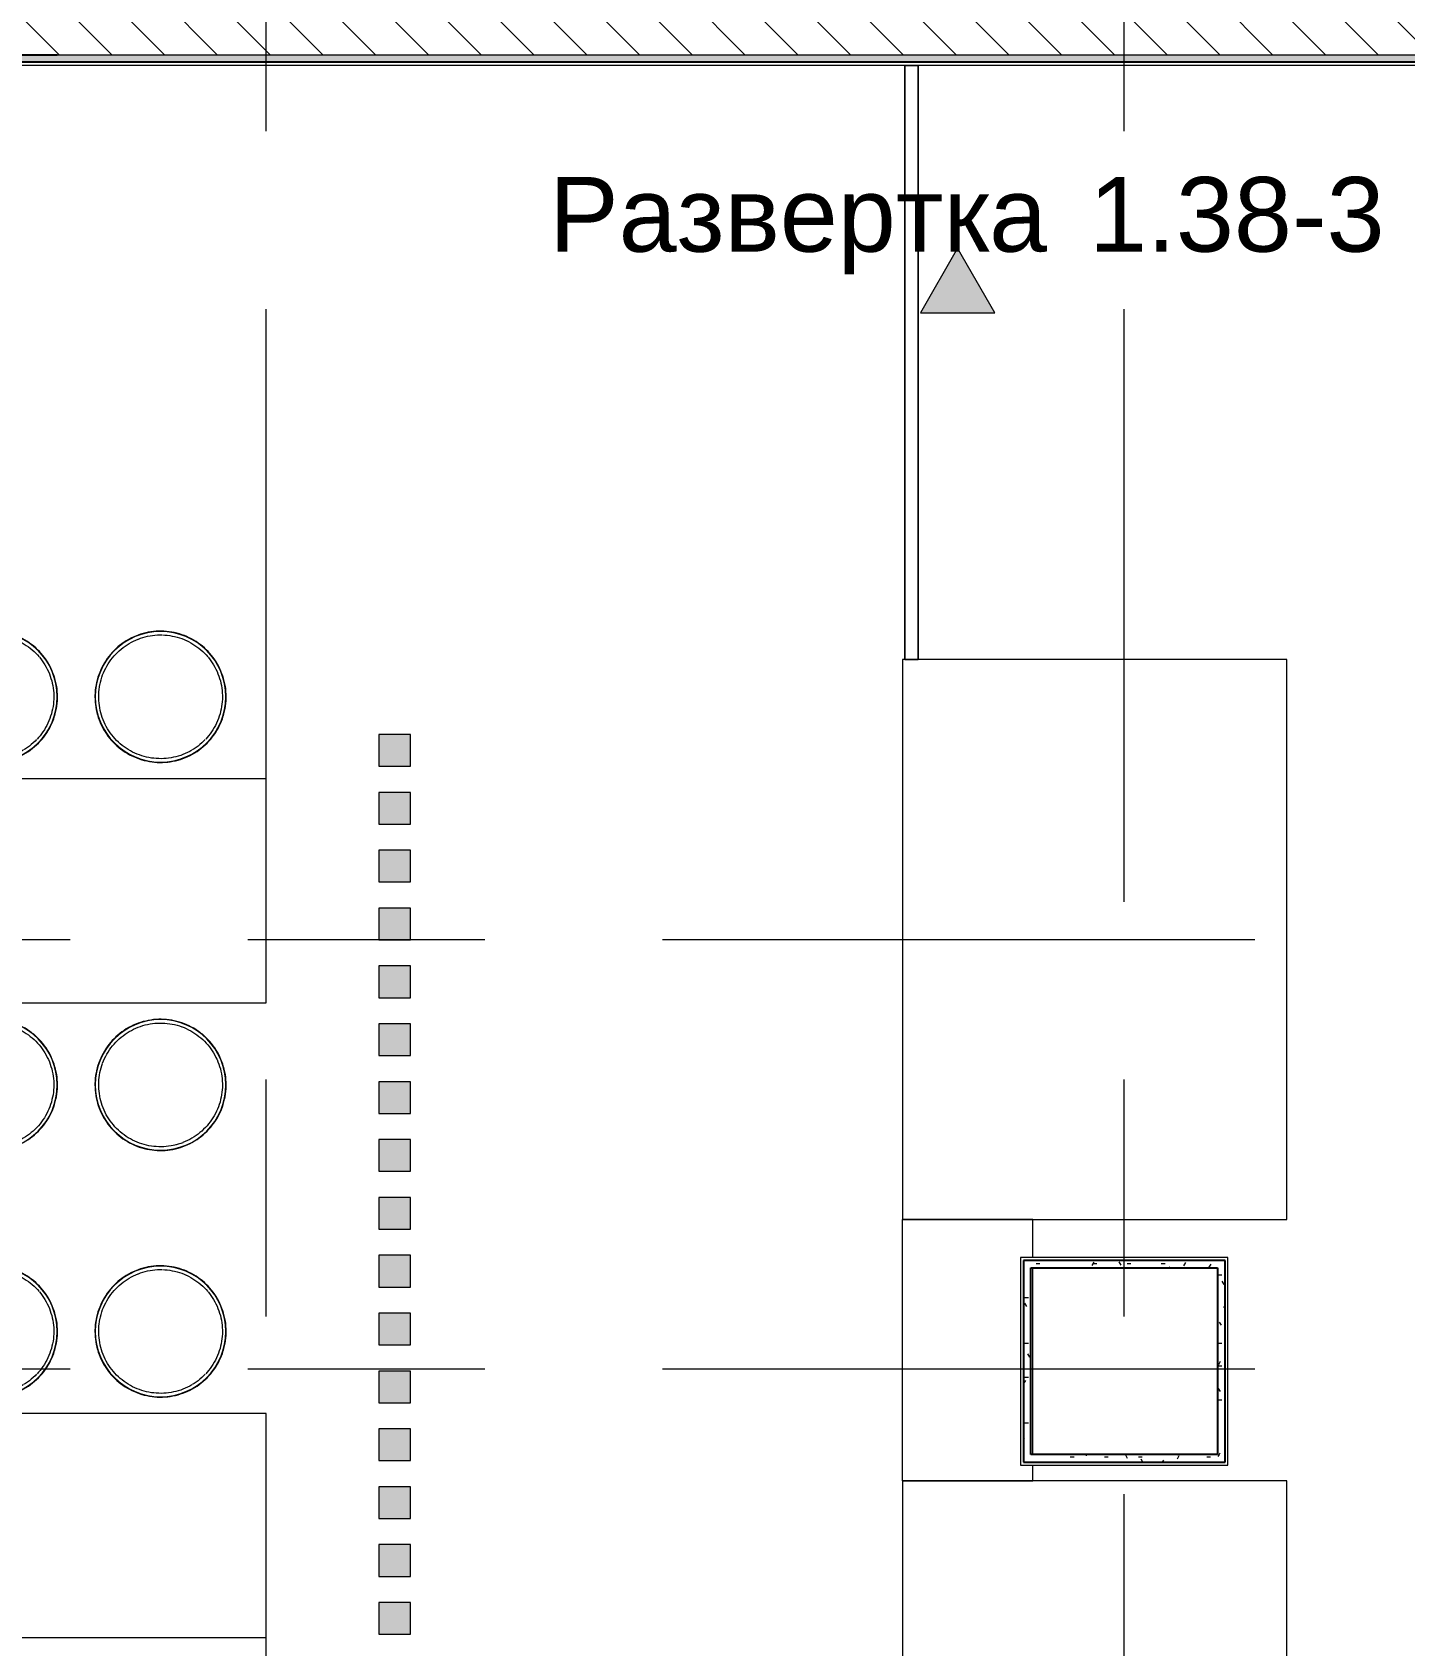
# Model space of a CAD drawing. Header units: millimetres. Extents: x 39286 to 136192, y -1987 to 27400.
# Drawn here: x 51533 to 55212, y 16258 to 20580 of the extents above; entities that cross this region are included whole.
import ezdxf

# ---------------------------------------------------------------- set-up
doc = ezdxf.new("R2010")
doc.units = ezdxf.units.MM
doc.linetypes.add('Осевая', pattern=[3175, 635, -476.25, 1587.5, -476.25])
for name, color, linetype, lineweight in [('A-WALL', 7, 'Continuous', 9), ('G-ANNO-SYMB', 7, 'Continuous', 9), ('I-WALL', 7, 'Continuous', 9), ('Оси-2', 7, 'Осевая', 9)]:
    doc.layers.add(name, color=color, linetype=linetype, lineweight=lineweight)
for name, color, linetype, lineweight, true_color in [('A-WALL-1', 7, 'Continuous', 25, 0x3c3c3c), ('A-WALL-FNSH-2', 7, 'Continuous', 13, 0x3c3c3c), ('I-FURN-1', 7, 'Continuous', 9, 0xf0f0f0)]:
    doc.layers.add(name, color=color, linetype=linetype, lineweight=lineweight, true_color=true_color)
doc.styles.add('Arial_1', font='arial.ttf', dxfattribs={"height": 200})
pattern_1 = [(135, (0, 0), (-70.71068, -70.71068), [])]
pattern_2 = [(0, (0, 0), (121.92, 30.48), [10.058, -81.382, 10.058, -81.382, -487.68]), (0, (0, 0), (121.92, 30.48), [-182.88, 10.058, -172.822, 10.058, -81.382, -213.36]), (0, (0, 0), (121.92, 30.48), [-457.2, 10.058, -50.902, 10.058, -142.342]), (120, (45.72, 15.24), (-87.356454, 90.345817), [10.058, -81.382, 10.058, -81.382, -487.68]), (120, (45.72, 15.24), (-87.356454, 90.345817), [-182.88, 10.058, -172.822, 10.058, -81.382, -213.36]), (120, (45.72, 15.24), (-87.356454, 90.345817), [-457.2, 10.058, -50.902, 10.058, -142.342]), (240, (60.96, 76.2), (-34.563546, -120.825817), [10.058, -81.382, 10.058, -81.382, -487.68]), (240, (60.96, 76.2), (-34.563546, -120.825817), [-182.88, 10.058, -172.822, 10.058, -81.382, -213.36]), (240, (60.96, 76.2), (-34.563546, -120.825817), [-457.2, 10.058, -50.902, 10.058, -142.342])]

# ---------------------------------------------------------------- blocks, each defined once
blk = doc.blocks.new('Стол базовый прямоугольный - 1_216п-25420479-План разверток пом_ 1_38_ Этаж 1')
at = {"layer": 'I-FURN-1'}
for p, q in [((750, 300), (-750, 300)), ((-750, 300), (-750, -300)), ((750, -300), (750, 300)), ((-750, -300), (750, -300))]:
    blk.add_line(p, q, dxfattribs=at)
blk = doc.blocks.new('Stool _3_ - Aluminium Stool-V9-План разверток пом_ 1_38_ Этаж 1')
at = {"layer": 'I-FURN-1'}
blk.add_line((-1.2, 165.8), (3.8, 165.7), dxfattribs=at)
at = {"layer": 'I-FURN-1', "flags": 128}
for points in [[(175.8, 0), (175.7, 7), (175.2, 14), (174.5, 21), (173.6, 28), (172.3, 34.9), (170.8, 41.8), (169, 48.6), (166.9, 55.3), (164.5, 61.9), (161.9, 68.5), (159.1, 74.9), (155.9, 81.2), (152.6, 87.4), (148.9, 93.4), (145.1, 99.3), (141, 105), (136.7, 110.5), (132.2, 115.9), (127.4, 121.1), (122.5, 126.1), (117.3, 130.9), (112, 135.5), (106.5, 139.9), (100.8, 144), (95, 147.9), (89, 151.6), (82.9, 155), (76.6, 158.2), (70.2, 161.2), (63.7, 163.9), (57.1, 166.3), (50.4, 168.4), (43.6, 170.3), (36.8, 171.9), (29.9, 173.2), (22.9, 174.3), (15.9, 175.1), (8.9, 175.6), (1.9, 175.8), (-5.1, 175.7), (-12.2, 175.4), (-19.2, 174.8), (-26.1, 173.8), (-33.1, 172.7), (-39.9, 171.2), (-46.8, 169.5), (-53.5, 167.5), (-60.1, 165.2), (-66.7, 162.6), (-73.2, 159.9), (-79.5, 156.8), (-85.7, 153.5), (-91.8, 149.9), (-97.7, 146.2), (-103.5, 142.1), (-109.1, 137.9), (-114.5, 133.4), (-119.7, 128.7), (-124.8, 123.8), (-129.6, 118.7), (-134.3, 113.5), (-138.7, 108), (-142.9, 102.4), (-146.9, 96.6), (-150.6, 90.6), (-154.1, 84.5), (-157.4, 78.3), (-160.4, 71.9), (-163.2, 65.5), (-165.6, 58.9), (-167.9, 52.2), (-169.8, 45.5), (-171.5, 38.6), (-172.9, 31.7), (-174, 24.8), (-174.9, 17.8), (-175.5, 10.8), (-175.8, 3.8), (-175.8, 0)], [(-105.6, 127.8), (-100.4, 131.9), (-95.1, 135.8), (-89.6, 139.5), (-83.9, 143), (-78.1, 146.2), (-72.2, 149.2), (-66.2, 152), (-60.1, 154.5)], [(-59.6, 154.7), (-53.9, 156.8), (-47.5, 158.8), (-41.1, 160.6), (-34.7, 162.1), (-28.2, 163.4), (-21.6, 164.4), (-15, 165.1), (-8.4, 165.6), (-1.8, 165.8)], [(4.8, 165.7), (11.5, 165.4), (18.1, 164.8), (24.6, 164), (31.2, 162.8), (37.7, 161.5), (44.1, 159.8), (50.5, 157.9), (56.7, 155.8), (62.9, 153.4), (69, 150.8)], [(69.3, 150.6), (75, 147.9), (80.8, 144.8), (86.5, 141.4), (92.1, 137.8), (97.6, 134), (102.9, 130), (108, 125.8), (112.9, 121.4), (117.7, 116.8), (122.3, 112), (126.6, 107)], [(-162.3, 33.7), (-161, 39.4), (-159.3, 45.8), (-157.4, 52.2), (-155.2, 58.4), (-152.7, 64.6), (-150, 70.6), (-147.1, 76.6), (-143.9, 82.4), (-140.5, 88.1), (-136.8, 93.6), (-133, 99), (-128.9, 104.3), (-124.6, 109.3), (-120.2, 114.2), (-115.5, 118.9), (-110.7, 123.5), (-105.9, 127.5)], [(127.5, 106), (130.8, 101.9), (134.8, 96.5), (138.5, 91.1), (142.1, 85.5), (145.4, 79.7), (148.4, 73.8), (151.3, 67.8), (153.9, 61.7), (156.2, 55.5), (158.3, 49.2), (160.2, 42.9), (161.7, 36.4), (163.1, 29.9), (164.1, 23.4), (164.9, 16.8), (165.5, 10.2), (165.8, 3.6), (165.8, 0)], [(-175.8, 0), (-175.7, -7), (-175.2, -14), (-174.5, -21), (-173.6, -28), (-172.3, -34.9), (-170.8, -41.8), (-169, -48.6), (-166.9, -55.3), (-164.5, -61.9), (-161.9, -68.5), (-159.1, -74.9), (-155.9, -81.2), (-152.6, -87.4), (-148.9, -93.4), (-145.1, -99.3), (-141, -105), (-136.7, -110.5), (-132.2, -115.9), (-127.4, -121.1), (-122.5, -126.1), (-117.3, -130.9), (-112, -135.5), (-106.5, -139.9), (-100.8, -144), (-95, -147.9), (-89, -151.6), (-82.9, -155), (-76.6, -158.2), (-70.2, -161.2), (-63.7, -163.9), (-57.1, -166.3), (-50.4, -168.4), (-43.6, -170.3), (-36.8, -171.9), (-29.9, -173.2), (-22.9, -174.3), (-15.9, -175.1), (-8.9, -175.6), (-1.9, -175.8), (5.1, -175.7), (12.2, -175.4), (19.2, -174.8), (26.1, -173.8), (33.1, -172.7), (39.9, -171.2), (46.8, -169.5), (53.5, -167.5), (60.1, -165.2), (66.7, -162.6), (73.2, -159.9), (79.5, -156.8), (85.7, -153.5), (91.8, -149.9), (97.7, -146.2), (103.5, -142.1), (109.1, -137.9), (114.5, -133.4), (119.7, -128.7), (124.8, -123.8), (129.6, -118.7), (134.3, -113.5), (138.7, -108), (142.9, -102.4), (146.9, -96.6), (150.6, -90.6), (154.1, -84.5), (157.4, -78.3), (160.4, -71.9), (163.2, -65.5), (165.6, -58.9), (167.9, -52.2), (169.8, -45.5), (171.5, -38.6), (172.9, -31.7), (174, -24.8), (174.9, -17.8), (175.5, -10.8), (175.8, -3.8), (175.8, 0)], [(-165.8, 0), (-165.7, 6.6), (-165.3, 13.2), (-164.6, 19.8), (-163.7, 26.4), (-162.5, 32.9)], [(-44.1, -159.8), (-50.5, -157.9), (-56.7, -155.8), (-62.9, -153.4), (-69, -150.8), (-75, -147.9), (-80.8, -144.8), (-86.5, -141.4), (-92.1, -137.8), (-97.6, -134), (-102.9, -130), (-108, -125.8), (-112.9, -121.4), (-117.7, -116.8), (-122.3, -112), (-126.6, -107), (-130.8, -101.9), (-134.8, -96.5), (-138.5, -91.1), (-142.1, -85.5), (-145.4, -79.7), (-148.4, -73.8), (-151.3, -67.8), (-153.9, -61.7), (-156.2, -55.5), (-158.3, -49.2), (-160.2, -42.9), (-161.7, -36.4), (-163.1, -29.9), (-164.1, -23.4), (-164.9, -16.8), (-165.5, -10.2), (-165.8, -3.6), (-165.8, 0)], [(165.8, 0), (165.7, -6.6), (165.3, -13.2), (164.6, -19.8), (163.7, -26.4), (162.5, -32.9), (161, -39.4), (159.3, -45.8), (157.4, -52.2), (155.2, -58.4), (152.7, -64.6), (150, -70.6), (147.1, -76.6), (143.9, -82.4), (140.5, -88.1), (136.8, -93.6), (133, -99), (128.9, -104.3), (124.6, -109.3), (121, -113.4)], [(119.9, -114.5), (115.5, -118.9), (110.7, -123.5), (105.6, -127.8), (100.4, -131.9), (95.1, -135.8), (89.6, -139.5), (85, -142.3)], [(83.9, -143), (78.1, -146.2), (72.2, -149.2), (66.2, -152), (60.1, -154.5), (53.9, -156.8), (47.5, -158.8), (41.1, -160.6), (34.7, -162.1), (28.2, -163.4), (21.6, -164.4), (15, -165.1), (8.4, -165.6), (1.8, -165.8), (-4.8, -165.7), (-11.5, -165.4), (-18.1, -164.8), (-24.6, -164), (-31.2, -162.8), (-37.7, -161.5), (-44.1, -159.8)]]:
    blk.add_lwpolyline(points, dxfattribs=at)
at = {"layer": 'I-FURN-1'}
for start, end in [(360, 180), (0, 180), (180, 0), (180, 360)]:
    blk.add_arc((0, 0), 175, start, end, dxfattribs=at)
blk = doc.blocks.new('Stool _3_ - Aluminium Stool-V10-План разверток пом_ 1_38_ Этаж 1')
at = {"layer": 'I-FURN-1'}
blk.add_line((41.1, -160.6), (34.7, -162.1), dxfattribs=at)
at = {"layer": 'I-FURN-1', "flags": 128}
for points in [[(175.8, 0), (175.7, 7), (175.2, 14), (174.5, 21), (173.6, 28), (172.3, 34.9), (170.8, 41.8), (169, 48.6), (166.9, 55.3), (164.5, 61.9), (161.9, 68.5), (159.1, 74.9), (155.9, 81.2), (152.6, 87.4), (148.9, 93.4), (145.1, 99.3), (141, 105), (136.7, 110.5), (132.2, 115.9), (127.4, 121.1), (122.5, 126.1), (117.3, 130.9), (112, 135.5), (106.5, 139.9), (100.8, 144), (95, 147.9), (89, 151.6), (82.9, 155), (76.6, 158.2), (70.2, 161.2), (63.7, 163.9), (57.1, 166.3), (50.4, 168.4), (43.6, 170.3), (36.8, 171.9), (29.9, 173.2), (22.9, 174.3), (15.9, 175.1), (8.9, 175.6), (1.9, 175.8), (-5.1, 175.7), (-12.2, 175.4), (-19.2, 174.8), (-26.1, 173.8), (-33.1, 172.7), (-39.9, 171.2), (-46.8, 169.5), (-53.5, 167.5), (-60.1, 165.2), (-66.7, 162.6), (-73.2, 159.9), (-79.5, 156.8), (-85.7, 153.5), (-91.8, 149.9), (-97.7, 146.2), (-103.5, 142.1), (-109.1, 137.9), (-114.5, 133.4), (-119.7, 128.7), (-124.8, 123.8), (-129.6, 118.7), (-134.3, 113.5), (-138.7, 108), (-142.9, 102.4), (-146.9, 96.6), (-150.6, 90.6), (-154.1, 84.5), (-157.4, 78.3), (-160.4, 71.9), (-163.2, 65.5), (-165.6, 58.9), (-167.9, 52.2), (-169.8, 45.5), (-171.5, 38.6), (-172.9, 31.7), (-174, 24.8), (-174.9, 17.8), (-175.5, 10.8), (-175.8, 3.8), (-175.8, 0)], [(-155.2, 58.4), (-152.7, 64.6), (-150, 70.6), (-147.1, 76.6), (-143.9, 82.4), (-140.5, 88.1), (-136.8, 93.6), (-133, 99), (-128.9, 104.3), (-124.6, 109.3), (-120.2, 114.2), (-115.5, 118.9), (-110.7, 123.5), (-105.6, 127.8), (-100.4, 131.9), (-95.1, 135.8), (-89.6, 139.5), (-83.9, 143)], [(-83.9, 143), (-78.1, 146.2), (-72.2, 149.2), (-66.2, 152), (-60.1, 154.5), (-53.9, 156.8), (-47.5, 158.8), (-41.1, 160.6), (-34.7, 162.1), (-28.2, 163.4), (-21.6, 164.4), (-15.3, 165.1)], [(-15, 165.1), (-8.4, 165.6), (-1.8, 165.8), (4.8, 165.7), (11.5, 165.4), (18.1, 164.8), (24.6, 164), (31.2, 162.8), (37.7, 161.5), (44.1, 159.8), (50.5, 157.9), (56.7, 155.8)], [(57.5, 155.5), (62.9, 153.4), (69, 150.8), (75, 147.9), (80.8, 144.8), (86.5, 141.4), (92.1, 137.8), (97.6, 134)], [(97.6, 134), (102.9, 130), (108, 125.8), (112.9, 121.4), (117.7, 116.8), (122.3, 112), (126.6, 107), (130.8, 101.9), (134.8, 96.5), (138.5, 91.1), (142.1, 85.5), (145.4, 79.7), (148.4, 73.8), (151.3, 67.8), (153.9, 61.7), (156.2, 55.5), (158.3, 49.2), (160.2, 42.9), (161.7, 36.4), (163.1, 29.9), (164.1, 23.4), (164.8, 17.6)], [(-165.8, 0), (-165.7, 6.6), (-165.3, 13.2), (-164.6, 19.8), (-163.7, 26.4), (-162.5, 32.9), (-161, 39.4), (-159.3, 45.8), (-157.4, 52.2), (-155.5, 57.4)], [(-175.8, 0), (-175.7, -7), (-175.2, -14), (-174.5, -21), (-173.6, -28), (-172.3, -34.9), (-170.8, -41.8), (-169, -48.6), (-166.9, -55.3), (-164.5, -61.9), (-161.9, -68.5), (-159.1, -74.9), (-155.9, -81.2), (-152.6, -87.4), (-148.9, -93.4), (-145.1, -99.3), (-141, -105), (-136.7, -110.5), (-132.2, -115.9), (-127.4, -121.1), (-122.5, -126.1), (-117.3, -130.9), (-112, -135.5), (-106.5, -139.9), (-100.8, -144), (-95, -147.9), (-89, -151.6), (-82.9, -155), (-76.6, -158.2), (-70.2, -161.2), (-63.7, -163.9), (-57.1, -166.3), (-50.4, -168.4), (-43.6, -170.3), (-36.8, -171.9), (-29.9, -173.2), (-22.9, -174.3), (-15.9, -175.1), (-8.9, -175.6), (-1.9, -175.8), (5.1, -175.7), (12.2, -175.4), (19.2, -174.8), (26.1, -173.8), (33.1, -172.7), (39.9, -171.2), (46.8, -169.5), (53.5, -167.5), (60.1, -165.2), (66.7, -162.6), (73.2, -159.9), (79.5, -156.8), (85.7, -153.5), (91.8, -149.9), (97.7, -146.2), (103.5, -142.1), (109.1, -137.9), (114.5, -133.4), (119.7, -128.7), (124.8, -123.8), (129.6, -118.7), (134.3, -113.5), (138.7, -108), (142.9, -102.4), (146.9, -96.6), (150.6, -90.6), (154.1, -84.5), (157.4, -78.3), (160.4, -71.9), (163.2, -65.5), (165.6, -58.9), (167.9, -52.2), (169.8, -45.5), (171.5, -38.6), (172.9, -31.7), (174, -24.8), (174.9, -17.8), (175.5, -10.8), (175.8, -3.8), (175.8, 0)], [(-163.1, -29.9), (-164.1, -23.4), (-164.9, -16.8), (-165.5, -10.2), (-165.8, -3.6), (-165.8, 0)], [(165.8, 0), (165.7, -6.6), (165.3, -13.2), (164.6, -19.8), (163.7, -26.4), (162.5, -32.9), (161, -39.4), (159.3, -45.8), (157.4, -52.2), (155.2, -58.4), (152.7, -64.6), (150, -70.6), (147.1, -76.6), (143.9, -82.4), (140.5, -88.1), (136.8, -93.6), (133, -99), (128.9, -104.3), (124.6, -109.3), (120.2, -114.2), (115.5, -118.9), (110.7, -123.5), (105.6, -127.8), (100.4, -131.9), (95.1, -135.8), (89.6, -139.5), (83.9, -143), (78.1, -146.2), (72.2, -149.2), (66.2, -152), (60.1, -154.5)], [(164.9, 16.8), (165.5, 10.2), (165.8, 3.6), (165.8, 0)], [(33.7, -162.3), (28.2, -163.4), (21.6, -164.4), (15, -165.1), (8.4, -165.6), (1.8, -165.8), (-4.8, -165.7), (-11.5, -165.4), (-18.1, -164.8), (-24.6, -164), (-31.2, -162.8), (-37.7, -161.5), (-44.1, -159.8), (-50.5, -157.9), (-56.7, -155.8), (-62.9, -153.4), (-69, -150.8), (-75, -147.9), (-80.8, -144.8), (-86.5, -141.4), (-92.1, -137.8), (-97.6, -134), (-102.9, -130), (-108, -125.8), (-112.9, -121.4), (-117.7, -116.8), (-122.3, -112), (-126.6, -107), (-130.8, -101.9), (-134.8, -96.5), (-138.5, -91.1), (-142.1, -85.5), (-145.4, -79.7), (-148.4, -73.8), (-151.3, -67.8), (-153.9, -61.7), (-156.2, -55.5), (-158.3, -49.2), (-160.2, -42.9), (-161.7, -36.4), (-162.9, -30.6)], [(59.6, -154.7), (53.9, -156.8), (47.5, -158.8), (41.7, -160.4)]]:
    blk.add_lwpolyline(points, dxfattribs=at)
at = {"layer": 'I-FURN-1'}
for start, end in [(0, 180), (360, 180), (180, 0), (180, 360)]:
    blk.add_arc((0, 0), 175, start, end, dxfattribs=at)
blk = doc.blocks.new('Stool _3_ - Aluminium Stool-V12-План разверток пом_ 1_38_ Этаж 1')
at = {"layer": 'I-FURN-1'}
blk.add_line((41.1, -160.6), (34.7, -162.1), dxfattribs=at)
at = {"layer": 'I-FURN-1', "flags": 128}
for points in [[(175.8, 0), (175.7, 7), (175.2, 14), (174.5, 21), (173.6, 28), (172.3, 34.9), (170.8, 41.8), (169, 48.6), (166.9, 55.3), (164.5, 61.9), (161.9, 68.5), (159.1, 74.9), (155.9, 81.2), (152.6, 87.4), (148.9, 93.4), (145.1, 99.3), (141, 105), (136.7, 110.5), (132.2, 115.9), (127.4, 121.1), (122.5, 126.1), (117.3, 130.9), (112, 135.5), (106.5, 139.9), (100.8, 144), (95, 147.9), (89, 151.6), (82.9, 155), (76.6, 158.2), (70.2, 161.2), (63.7, 163.9), (57.1, 166.3), (50.4, 168.4), (43.6, 170.3), (36.8, 171.9), (29.9, 173.2), (22.9, 174.3), (15.9, 175.1), (8.9, 175.6), (1.9, 175.8), (-5.1, 175.7), (-12.2, 175.4), (-19.2, 174.8), (-26.1, 173.8), (-33.1, 172.7), (-39.9, 171.2), (-46.8, 169.5), (-53.5, 167.5), (-60.1, 165.2), (-66.7, 162.6), (-73.2, 159.9), (-79.5, 156.8), (-85.7, 153.5), (-91.8, 149.9), (-97.7, 146.2), (-103.5, 142.1), (-109.1, 137.9), (-114.5, 133.4), (-119.7, 128.7), (-124.8, 123.8), (-129.6, 118.7), (-134.3, 113.5), (-138.7, 108), (-142.9, 102.4), (-146.9, 96.6), (-150.6, 90.6), (-154.1, 84.5), (-157.4, 78.3), (-160.4, 71.9), (-163.2, 65.5), (-165.6, 58.9), (-167.9, 52.2), (-169.8, 45.5), (-171.5, 38.6), (-172.9, 31.7), (-174, 24.8), (-174.9, 17.8), (-175.5, 10.8), (-175.8, 3.8), (-175.8, 0)], [(-155.2, 58.4), (-152.7, 64.6), (-150, 70.6), (-147.1, 76.6), (-143.9, 82.4), (-140.5, 88.1), (-136.8, 93.6), (-133, 99), (-128.9, 104.3), (-124.6, 109.3), (-120.2, 114.2), (-115.5, 118.9), (-110.7, 123.5), (-105.6, 127.8), (-100.4, 131.9), (-95.1, 135.8), (-89.6, 139.5), (-83.9, 143)], [(-83.9, 143), (-78.1, 146.2), (-72.2, 149.2), (-66.2, 152), (-60.1, 154.5), (-53.9, 156.8), (-47.5, 158.8), (-41.1, 160.6), (-34.7, 162.1), (-28.2, 163.4), (-21.6, 164.4), (-15.3, 165.1)], [(-15, 165.1), (-8.4, 165.6), (-1.8, 165.8), (4.8, 165.7), (11.5, 165.4), (18.1, 164.8), (24.6, 164), (31.2, 162.8), (37.7, 161.5), (44.1, 159.8), (50.5, 157.9), (56.7, 155.8)], [(57.5, 155.5), (62.9, 153.4), (69, 150.8), (75, 147.9), (80.8, 144.8), (86.5, 141.4), (92.1, 137.8), (97.6, 134)], [(97.6, 134), (102.9, 130), (108, 125.8), (112.9, 121.4), (117.7, 116.8), (122.3, 112), (126.6, 107), (130.8, 101.9), (134.8, 96.5), (138.5, 91.1), (142.1, 85.5), (145.4, 79.7), (148.4, 73.8), (150.6, 69.4)], [(-165.8, 0), (-165.7, 6.6), (-165.3, 13.2), (-164.6, 19.8), (-163.7, 26.4), (-162.5, 32.9), (-161, 39.4), (-159.3, 45.8), (-157.4, 52.2), (-155.5, 57.4)], [(150.6, 69.3), (151.3, 67.8), (153.9, 61.7), (156.2, 55.5), (158.3, 49.2), (160.2, 42.9), (161.7, 36.4), (163.1, 29.9), (164.1, 23.4), (164.8, 17.6)], [(-175.8, 0), (-175.7, -7), (-175.2, -14), (-174.5, -21), (-173.6, -28), (-172.3, -34.9), (-170.8, -41.8), (-169, -48.6), (-166.9, -55.3), (-164.5, -61.9), (-161.9, -68.5), (-159.1, -74.9), (-155.9, -81.2), (-152.6, -87.4), (-148.9, -93.4), (-145.1, -99.3), (-141, -105), (-136.7, -110.5), (-132.2, -115.9), (-127.4, -121.1), (-122.5, -126.1), (-117.3, -130.9), (-112, -135.5), (-106.5, -139.9), (-100.8, -144), (-95, -147.9), (-89, -151.6), (-82.9, -155), (-76.6, -158.2), (-70.2, -161.2), (-63.7, -163.9), (-57.1, -166.3), (-50.4, -168.4), (-43.6, -170.3), (-36.8, -171.9), (-29.9, -173.2), (-22.9, -174.3), (-15.9, -175.1), (-8.9, -175.6), (-1.9, -175.8), (5.1, -175.7), (12.2, -175.4), (19.2, -174.8), (26.1, -173.8), (33.1, -172.7), (39.9, -171.2), (46.8, -169.5), (53.5, -167.5), (60.1, -165.2), (66.7, -162.6), (73.2, -159.9), (79.5, -156.8), (85.7, -153.5), (91.8, -149.9), (97.7, -146.2), (103.5, -142.1), (109.1, -137.9), (114.5, -133.4), (119.7, -128.7), (124.8, -123.8), (129.6, -118.7), (134.3, -113.5), (138.7, -108), (142.9, -102.4), (146.9, -96.6), (150.6, -90.6), (154.1, -84.5), (157.4, -78.3), (160.4, -71.9), (163.2, -65.5), (165.6, -58.9), (167.9, -52.2), (169.8, -45.5), (171.5, -38.6), (172.9, -31.7), (174, -24.8), (174.9, -17.8), (175.5, -10.8), (175.8, -3.8), (175.8, 0)], [(-163.1, -29.9), (-164.1, -23.4), (-164.9, -16.8), (-165.5, -10.2), (-165.8, -3.6), (-165.8, 0)], [(165.8, 0), (165.7, -6.6), (165.3, -13.2), (164.6, -19.8), (163.7, -26.4), (162.5, -32.9), (161, -39.4), (159.3, -45.8), (157.4, -52.2), (155.2, -58.4), (152.7, -64.6), (150, -70.6), (147.1, -76.6), (143.9, -82.4), (140.5, -88.1), (136.8, -93.6), (133, -99), (128.9, -104.3), (124.6, -109.3), (120.2, -114.2), (115.5, -118.9), (110.7, -123.5), (105.6, -127.8), (100.4, -131.9), (95.1, -135.8), (89.6, -139.5), (83.9, -143), (78.1, -146.2), (72.2, -149.2), (66.2, -152), (60.1, -154.5)], [(164.9, 16.8), (165.5, 10.2), (165.8, 3.6), (165.8, 0)], [(33.7, -162.3), (28.2, -163.4), (21.6, -164.4), (15, -165.1), (8.4, -165.6), (1.8, -165.8), (-4.8, -165.7), (-11.5, -165.4), (-18.1, -164.8), (-24.6, -164), (-31.2, -162.8), (-37.7, -161.5), (-44.1, -159.8), (-50.5, -157.9), (-56.7, -155.8), (-62.9, -153.4), (-69, -150.8), (-75, -147.9), (-80.8, -144.8), (-86.5, -141.4), (-92.1, -137.8), (-97.6, -134), (-102.9, -130), (-108, -125.8), (-112.9, -121.4), (-117.7, -116.8), (-122.3, -112), (-126.6, -107), (-130.8, -101.9), (-134.8, -96.5), (-138.5, -91.1), (-142.1, -85.5), (-145.4, -79.7), (-148.4, -73.8), (-151.3, -67.8), (-153.9, -61.7), (-156.2, -55.5), (-158.3, -49.2), (-160.2, -42.9), (-161.7, -36.4), (-162.9, -30.6)], [(59.6, -154.7), (53.9, -156.8), (47.5, -158.8), (41.7, -160.4)]]:
    blk.add_lwpolyline(points, dxfattribs=at)
at = {"layer": 'I-FURN-1'}
for start, end in [(0, 180), (360, 180), (180, 0), (180, 360)]:
    blk.add_arc((0, 0), 175, start, end, dxfattribs=at)
blk = doc.blocks.new('Stool _3_ - Aluminium Stool-V13-План разверток пом_ 1_38_ Этаж 1')
at = {"layer": 'I-FURN-1'}
blk.add_line((-1.2, 165.8), (3.8, 165.7), dxfattribs=at)
at = {"layer": 'I-FURN-1', "flags": 128}
for points in [[(175.2, 14), (174.5, 21), (173.6, 28), (172.3, 34.9), (170.8, 41.8), (169, 48.6), (166.9, 55.3), (164.5, 61.9), (161.9, 68.5), (159.1, 74.9), (155.9, 81.2), (152.6, 87.4), (148.9, 93.4), (145.1, 99.3), (141, 105), (136.7, 110.5), (132.2, 115.9), (127.4, 121.1), (122.5, 126.1), (117.3, 130.9), (112, 135.5), (106.5, 139.9), (100.8, 144), (95, 147.9), (89, 151.6), (82.9, 155), (76.6, 158.2), (70.2, 161.2), (63.7, 163.9), (57.1, 166.3), (50.4, 168.4), (43.6, 170.3), (36.8, 171.9), (29.9, 173.2), (22.9, 174.3), (15.9, 175.1), (8.9, 175.6), (1.9, 175.8), (-5.1, 175.7), (-12.2, 175.4), (-19.2, 174.8), (-26.1, 173.8), (-33.1, 172.7), (-39.9, 171.2), (-46.8, 169.5), (-53.5, 167.5), (-60.1, 165.2), (-66.7, 162.6), (-73.2, 159.9), (-79.5, 156.8), (-85.7, 153.5), (-91.8, 149.9), (-97.7, 146.2), (-103.5, 142.1), (-109.1, 137.9), (-114.5, 133.4), (-119.7, 128.7), (-124.8, 123.8), (-129.6, 118.7), (-134.3, 113.5), (-138.7, 108), (-142.9, 102.4), (-146.9, 96.6), (-150.6, 90.6), (-154.1, 84.5), (-157.4, 78.3), (-160.4, 71.9), (-163.2, 65.5), (-165.6, 58.9), (-167.9, 52.2), (-169.8, 45.5), (-171.5, 38.6), (-172.9, 31.7), (-174, 24.8), (-174.9, 17.8), (-175.5, 10.8), (-175.8, 3.8), (-175.8, 0)], [(-105.6, 127.8), (-100.4, 131.9), (-95.1, 135.8), (-89.6, 139.5), (-83.9, 143), (-78.1, 146.2), (-72.2, 149.2), (-66.2, 152), (-60.1, 154.5)], [(-59.6, 154.7), (-53.9, 156.8), (-47.5, 158.8), (-41.1, 160.6), (-34.7, 162.1), (-28.2, 163.4), (-21.6, 164.4), (-15, 165.1), (-8.4, 165.6), (-1.8, 165.8)], [(4.8, 165.7), (11.5, 165.4), (18.1, 164.8), (24.6, 164), (31.2, 162.8), (37.7, 161.5), (44.1, 159.8), (50.5, 157.9), (56.7, 155.8), (62.9, 153.4), (69, 150.8)], [(69.3, 150.6), (75, 147.9), (80.8, 144.8), (86.5, 141.4), (92.1, 137.8), (97.6, 134), (102.9, 130), (108, 125.8), (112.9, 121.4), (117.7, 116.8), (122.3, 112), (126.6, 107)], [(-162.3, 33.7), (-161, 39.4), (-159.3, 45.8), (-157.4, 52.2), (-155.2, 58.4), (-152.7, 64.6), (-150, 70.6), (-147.1, 76.6), (-143.9, 82.4), (-140.5, 88.1), (-136.8, 93.6), (-133, 99), (-128.9, 104.3), (-124.6, 109.3), (-120.2, 114.2), (-115.5, 118.9), (-110.7, 123.5), (-105.9, 127.5)], [(127.5, 106), (130.8, 101.9), (134.8, 96.5), (138.5, 91.1), (142.1, 85.5), (145.4, 79.7), (148.4, 73.8), (151.3, 67.8), (153.9, 61.7), (156.2, 55.5), (158.3, 49.2), (160.2, 42.9), (161.7, 36.4), (163.1, 29.9), (164.1, 23.4), (164.9, 16.8), (165.5, 10.2), (165.8, 3.6), (165.8, 0)], [(-175.8, 0), (-175.7, -7), (-175.2, -14), (-174.5, -21), (-173.6, -28), (-172.3, -34.9), (-170.8, -41.8), (-169, -48.6), (-166.9, -55.3), (-164.5, -61.9), (-161.9, -68.5), (-159.1, -74.9), (-155.9, -81.2), (-152.6, -87.4), (-148.9, -93.4), (-145.1, -99.3), (-141, -105), (-136.7, -110.5), (-132.2, -115.9), (-127.4, -121.1), (-122.5, -126.1), (-117.3, -130.9), (-112, -135.5), (-106.5, -139.9), (-100.8, -144), (-95, -147.9), (-89, -151.6), (-82.9, -155), (-76.6, -158.2), (-70.2, -161.2), (-63.7, -163.9), (-57.1, -166.3), (-50.4, -168.4), (-43.6, -170.3), (-36.8, -171.9), (-29.9, -173.2), (-22.9, -174.3), (-15.9, -175.1), (-8.9, -175.6), (-1.9, -175.8), (5.1, -175.7), (12.2, -175.4), (19.2, -174.8), (26.1, -173.8), (33.1, -172.7), (39.9, -171.2), (46.8, -169.5), (53.5, -167.5), (60.1, -165.2), (66.7, -162.6), (73.2, -159.9), (79.5, -156.8), (85.7, -153.5), (91.8, -149.9), (97.7, -146.2), (103.5, -142.1), (109.1, -137.9), (114.5, -133.4), (119.7, -128.7), (124.8, -123.8), (129.6, -118.7), (134.3, -113.5), (138.7, -108), (142.9, -102.4), (146.9, -96.6), (150.6, -90.6), (154.1, -84.5), (157.4, -78.3), (160.4, -71.9), (163.2, -65.5), (165.6, -58.9), (167.9, -52.2), (169.8, -45.5), (171.5, -38.6), (172.9, -31.7), (174, -24.8), (174.9, -17.8), (175.5, -10.8), (175.8, -3.8), (175.8, 0)], [(-165.8, 0), (-165.7, 6.6), (-165.3, 13.2), (-165.2, 14)], [(-44.1, -159.8), (-50.5, -157.9), (-56.7, -155.8), (-62.9, -153.4), (-69, -150.8), (-75, -147.9), (-80.8, -144.8), (-86.5, -141.4), (-92.1, -137.8), (-97.6, -134), (-102.9, -130), (-108, -125.8), (-112.9, -121.4), (-117.7, -116.8), (-122.3, -112), (-126.6, -107), (-130.8, -101.9), (-134.8, -96.5), (-138.5, -91.1), (-142.1, -85.5), (-145.4, -79.7), (-148.4, -73.8), (-151.3, -67.8), (-153.9, -61.7), (-156.2, -55.5), (-158.3, -49.2), (-160.2, -42.9), (-161.7, -36.4), (-163.1, -29.9), (-164.1, -23.4), (-164.9, -16.8), (-165.5, -10.2), (-165.8, -3.6), (-165.8, 0)], [(-165.1, 15.2), (-164.6, 19.8), (-163.7, 26.4), (-162.5, 32.9)], [(165.8, 0), (165.7, -6.6), (165.3, -13.2), (164.6, -19.8), (163.7, -26.4), (162.5, -32.9), (161, -39.4), (159.3, -45.8), (157.4, -52.2), (155.2, -58.4), (152.7, -64.6), (150, -70.6), (147.1, -76.6), (143.9, -82.4), (140.5, -88.1), (136.8, -93.6), (133, -99), (128.9, -104.3), (124.6, -109.3), (121, -113.4)], [(175.8, 0), (175.7, 7), (175.2, 14)], [(119.9, -114.5), (115.5, -118.9), (110.7, -123.5), (105.6, -127.8), (100.4, -131.9), (95.1, -135.8), (89.6, -139.5), (85, -142.3)], [(83.9, -143), (78.1, -146.2), (72.2, -149.2), (66.2, -152), (60.1, -154.5), (53.9, -156.8), (47.5, -158.8), (41.1, -160.6), (34.7, -162.1), (28.2, -163.4), (21.6, -164.4), (15, -165.1), (8.4, -165.6), (1.8, -165.8), (-4.8, -165.7), (-11.5, -165.4), (-18.1, -164.8), (-24.6, -164), (-31.2, -162.8), (-37.7, -161.5), (-44.1, -159.8)]]:
    blk.add_lwpolyline(points, dxfattribs=at)
at = {"layer": 'I-FURN-1'}
for start, end in [(360, 180), (0, 180), (180, 0), (180, 360)]:
    blk.add_arc((0, 0), 175, start, end, dxfattribs=at)
blk = doc.blocks.new('Стол базовый прямоугольный - 3_42п-25622144-План разверток пом_ 1_38_ Этаж 1')
at = {"layer": 'I-FURN-1'}
for p, q in [((750, 515), (-750, 515)), ((-750, 515), (-750, -472.4)), ((750, -515), (750, 515)), ((-750, -472.4), (-750, -508.2)), ((-750, -508.2), (-750, -515)), ((-750, -515), (750, -515))]:
    blk.add_line(p, q, dxfattribs=at)
blk = doc.blocks.new('Стол базовый прямоугольный - 3_40п-25622478-План разверток пом_ 1_38_ Этаж 1')
at = {"layer": 'I-FURN-1'}
for p, q in [((750, 515), (-750, 515)), ((-750, 515), (-750, -515)), ((750, -515), (750, 515)), ((-750, -515), (750, -515))]:
    blk.add_line(p, q, dxfattribs=at)
blk = doc.blocks.new('Стол базовый прямоугольный - 3_37п-25622340-План разверток пом_ 1_38_ Этаж 1')
at = {"layer": 'I-FURN-1'}
for p, q in [((-248, 175), (-350, 175)), ((-350, 175), (-350, -175)), ((280, 175), (-220.2, 175)), ((350, 175), (308, 175)), ((350, -175), (350, 175)), ((-350, -175), (350, -175))]:
    blk.add_line(p, q, dxfattribs=at)
blk = doc.blocks.new('Фасад - Марка фасада_Указатель-25386507-План разверток пом_ 1_38_ Этаж 1')
at = {"layer": 'G-ANNO-SYMB'}
blk.add_hatch(color=256, dxfattribs=at).paths.add_polyline_path([(-1, 0), (0, 1.732), (1, 0), (0, 0)])
for p, q in [((0, 1.732), (-1, 0)), ((1, 0), (0, 1.732)), ((-1, 0), (0, 0)), ((0, 0), (1, 0))]:
    blk.add_line(p, q, dxfattribs=at)

msp = doc.modelspace()

# ---------------------------------------------------------------- hatches: boundary and pattern name
at = {"layer": 'I-WALL'}
h = msp.add_hatch(dxfattribs=at)
h.set_pattern_fill('FP_2', color=256, style=0, pattern_type=2)
h.set_pattern_definition(pattern_1)
h.paths.add_polyline_path([(51400, 20520), (51600, 20520), (51600, 23970), (51400, 23970), (51400, 20762.4)])
h.paths.add_polyline_path([(51600, 24970), (51600, 25550), (51400, 25550), (51400, 24970)])
h.paths.add_polyline_path([(51400, 26500), (51600, 26500), (51600, 26900), (51400, 26900), (51400, 26530)])
h = msp.add_hatch(dxfattribs=at)
h.set_pattern_fill('FP_2', color=256, style=0, pattern_type=2)
h.set_pattern_definition(pattern_1)
h.paths.add_polyline_path([(58130, 20520), (58130, 20720), (51600, 20720), (51600, 20520), (57930, 20520)])
h = msp.add_hatch(dxfattribs=at)
h.set_pattern_fill('FP_17', color=256, style=0, pattern_type=2)
h.set_pattern_definition(pattern_2)
h.paths.add_polyline_path([(57902, 20500), (57930, 20500), (57930, 20520), (51400, 20520), (51400, 20500), (56164, 20500)])
for points in [[(52462.1, 18614), (52547.1, 18614), (52547.1, 18699), (52462.1, 18699)], [(52462.1, 18459), (52547.1, 18459), (52547.1, 18544), (52462.1, 18544)], [(52462.1, 18304), (52547.1, 18304), (52547.1, 18389), (52462.1, 18389)], [(52462.1, 18149), (52547.1, 18149), (52547.1, 18234), (52462.1, 18234)], [(52462.1, 17994), (52547.1, 17994), (52547.1, 18079), (52462.1, 18079)], [(52462.1, 17839), (52547.1, 17839), (52547.1, 17924), (52462.1, 17924)], [(52462.1, 17684), (52547.1, 17684), (52547.1, 17769), (52462.1, 17769)], [(52462.1, 17529), (52547.1, 17529), (52547.1, 17614), (52462.1, 17614)], [(52462.1, 17374), (52547.1, 17374), (52547.1, 17459), (52462.1, 17459)], [(52462.1, 17219), (52547.1, 17219), (52547.1, 17304), (52462.1, 17304)], [(52462.1, 17064), (52547.1, 17064), (52547.1, 17149), (52462.1, 17149)], [(52462.1, 16909), (52547.1, 16909), (52547.1, 16994), (52462.1, 16994)], [(52462.1, 16754), (52547.1, 16754), (52547.1, 16839), (52462.1, 16839)], [(52462.1, 16599), (52547.1, 16599), (52547.1, 16684), (52462.1, 16684)], [(52462.1, 16444), (52547.1, 16444), (52547.1, 16529), (52462.1, 16529)], [(52462.1, 16289), (52547.1, 16289), (52547.1, 16374), (52462.1, 16374), (52462.1, 16356.8)]]:
    msp.add_hatch(color=256, dxfattribs=at).paths.add_polyline_path(points)
h = msp.add_hatch(dxfattribs=at)
h.set_pattern_fill('FP_17', color=256, style=0, pattern_type=2)
h.set_pattern_definition(pattern_2)
h.paths.add_polyline_path([(54210, 17270), (54710, 17270), (54710, 17290), (54190, 17290), (54190, 17270)])
h = msp.add_hatch(dxfattribs=at)
h.set_pattern_fill('FP_17', color=256, style=0, pattern_type=2)
h.set_pattern_definition(pattern_2)
h.paths.add_polyline_path([(54730, 16770), (54730, 17290), (54710, 17290), (54710, 16770)])
h = msp.add_hatch(dxfattribs=at)
h.set_pattern_fill('FP_17', color=256, style=0, pattern_type=2)
h.set_pattern_definition(pattern_2)
h.paths.add_polyline_path([(54210, 16750), (54210, 17270), (54190, 17270), (54190, 16750)])
h = msp.add_hatch(dxfattribs=at)
h.set_pattern_fill('FP_17', color=256, style=0, pattern_type=2)
h.set_pattern_definition(pattern_2)
h.paths.add_polyline_path([(54730, 16750), (54730, 16770), (54210, 16770), (54210, 16750)])

# ---------------------------------------------------------------- linework, layer by layer
at = {"layer": 'A-WALL'}
msp.add_line((51600, 20520), (57930, 20520), dxfattribs=at)
at = {"layer": 'A-WALL-1'}
for p, q in [((57910, 20500), (51380, 20500)), ((51400, 20520), (51600, 20520)), ((54730, 17290), (54190, 17290)), ((54190, 17290), (54190, 16750)), ((54730, 16750), (54730, 17290)), ((54210, 17270), (54710, 17270)), ((54210, 16770), (54210, 17270)), ((54710, 17270), (54710, 16770)), ((54710, 16770), (54210, 16770)), ((54190, 16750), (54730, 16750))]:
    msp.add_line(p, q, dxfattribs=at)
at = {"layer": 'A-WALL-FNSH-2'}
for p, q in [((51372, 20492), (57902, 20492)), ((52547.1, 18699), (52462.1, 18699)), ((52462.1, 18699), (52462.1, 18614)), ((52547.1, 18614), (52547.1, 18699)), ((52462.1, 18614), (52547.1, 18614)), ((52547.1, 18544), (52462.1, 18544)), ((52462.1, 18544), (52462.1, 18459)), ((52547.1, 18459), (52547.1, 18544)), ((52462.1, 18459), (52547.1, 18459)), ((52547.1, 18389), (52462.1, 18389)), ((52462.1, 18389), (52462.1, 18304)), ((52547.1, 18304), (52547.1, 18389)), ((52462.1, 18304), (52547.1, 18304)), ((52547.1, 18234), (52462.1, 18234)), ((52462.1, 18234), (52462.1, 18149)), ((52547.1, 18149), (52547.1, 18234)), ((52462.1, 18149), (52547.1, 18149)), ((52547.1, 18079), (52462.1, 18079)), ((52462.1, 18079), (52462.1, 17994)), ((52547.1, 17994), (52547.1, 18079)), ((52462.1, 17994), (52547.1, 17994)), ((52547.1, 17924), (52462.1, 17924)), ((52462.1, 17924), (52462.1, 17839)), ((52547.1, 17839), (52547.1, 17924)), ((52462.1, 17839), (52547.1, 17839)), ((52547.1, 17769), (52462.1, 17769)), ((52462.1, 17769), (52462.1, 17684)), ((52547.1, 17684), (52547.1, 17769)), ((52462.1, 17684), (52547.1, 17684)), ((52547.1, 17614), (52462.1, 17614)), ((52462.1, 17614), (52462.1, 17529)), ((52547.1, 17529), (52547.1, 17614)), ((52462.1, 17529), (52547.1, 17529)), ((52547.1, 17459), (52462.1, 17459)), ((52462.1, 17459), (52462.1, 17374)), ((52547.1, 17374), (52547.1, 17459)), ((52462.1, 17374), (52547.1, 17374)), ((52547.1, 17304), (52462.1, 17304)), ((52462.1, 17304), (52462.1, 17219)), ((52547.1, 17219), (52547.1, 17304)), ((52462.1, 17219), (52547.1, 17219)), ((52547.1, 17149), (52462.1, 17149)), ((52462.1, 17149), (52462.1, 17064)), ((52547.1, 17064), (52547.1, 17149)), ((52462.1, 17064), (52547.1, 17064)), ((52547.1, 16994), (52462.1, 16994)), ((52462.1, 16994), (52462.1, 16909)), ((52547.1, 16909), (52547.1, 16994)), ((52462.1, 16909), (52547.1, 16909)), ((52547.1, 16839), (52462.1, 16839)), ((52462.1, 16839), (52462.1, 16754)), ((52547.1, 16754), (52547.1, 16839)), ((52462.1, 16754), (52547.1, 16754)), ((52547.1, 16684), (52462.1, 16684)), ((52462.1, 16684), (52462.1, 16599)), ((52547.1, 16599), (52547.1, 16684)), ((52462.1, 16599), (52547.1, 16599)), ((52547.1, 16529), (52462.1, 16529)), ((52462.1, 16529), (52462.1, 16444)), ((52547.1, 16444), (52547.1, 16529)), ((52462.1, 16444), (52547.1, 16444)), ((52547.1, 16374), (52462.1, 16374)), ((52462.1, 16374), (52462.1, 16289)), ((52547.1, 16289), (52547.1, 16374)), ((52462.1, 16289), (52547.1, 16289))]:
    msp.add_line(p, q, dxfattribs=at)
at = {"layer": 'I-FURN-1'}
for p, q in [((53907.8, 20491), (53872, 20491)), ((53872, 20491), (53872, 18900)), ((53872, 18900), (53872, 20491)), ((53872, 20491), (53907.8, 20491)), ((53907.8, 18900), (53907.8, 20491)), ((53907.8, 20491), (53907.8, 18900)), ((53872, 18900), (53907.8, 18900)), ((53907.8, 18900), (53872, 18900))]:
    msp.add_line(p, q, dxfattribs=at)
at = {"layer": 'I-WALL'}
for p, q in [((54738, 17298), (54182, 17298)), ((54182, 17298), (54182, 16742)), ((54738, 16742), (54738, 17298)), ((54182, 16742), (54738, 16742))]:
    msp.add_line(p, q, dxfattribs=at)
at = {"layer": 'Оси-2'}
for p, q in [((52160, 10790), (52160, 24898.1)), ((54460, 10790), (54460, 24898.1)), ((42586.3, 18150), (55651, 18150)), ((42586.3, 17000), (55651, 17000))]:
    msp.add_line(p, q, dxfattribs=at)

# ---------------------------------------------------------------- block references
at = {"layer": 'G-ANNO-SYMB', "xscale": 99.99999999999993, "yscale": 99.99999999999993, "zscale": 99.99999999999993}
msp.add_blockref('Фасад - Марка фасада_Указатель-25386507-План разверток пом_ 1_38_ Этаж 1', (54013.5, 19828.4), dxfattribs=at)
at = {"layer": 'I-FURN-1'}
for name, p in [('Stool _3_ - Aluminium Stool-V9-План разверток пом_ 1_38_ Этаж 1', (51425.2, 18800)), ('Stool _3_ - Aluminium Stool-V9-План разверток пом_ 1_38_ Этаж 1', (51877.2, 18800)), ('Stool _3_ - Aluminium Stool-V10-План разверток пом_ 1_38_ Этаж 1', (51425.2, 17760.4)), ('Stool _3_ - Aluminium Stool-V12-План разверток пом_ 1_38_ Этаж 1', (51877.2, 17760.4)), ('Stool _3_ - Aluminium Stool-V13-План разверток пом_ 1_38_ Этаж 1', (51425.2, 17100)), ('Stool _3_ - Aluminium Stool-V13-План разверток пом_ 1_38_ Этаж 1', (51877.2, 17100))]:
    msp.add_blockref(name, p, dxfattribs=at)
for name, p, rotation in [('Стол базовый прямоугольный - 3_42п-25622144-План разверток пом_ 1_38_ Этаж 1', (54380.3, 18150), 270.0000000000002), ('Стол базовый прямоугольный - 1_216п-25420479-План разверток пом_ 1_38_ Этаж 1', (51410, 18280.2), 180), ('Стол базовый прямоугольный - 3_37п-25622340-План разверток пом_ 1_38_ Этаж 1', (54040, 17050), 270.0000000000005), ('Стол базовый прямоугольный - 1_216п-25420479-План разверток пом_ 1_38_ Этаж 1', (51410, 16580.2), 180), ('Стол базовый прямоугольный - 3_40п-25622478-План разверток пом_ 1_38_ Этаж 1', (54380.3, 15950), 270.0000000000002)]:
    msp.add_blockref(name, p, dxfattribs=dict(at, rotation=rotation))

# ---------------------------------------------------------------- texts
at = {"layer": 'G-ANNO-SYMB', "char_height": 200, "attachment_point": 1, "style": 'Arial_1'}
for s, insert, width in [('Развертка', (52918.7, 20192.3), 1659.493), (' 1.38-3', (54287.9, 20192.3), 1074.261)]:
    msp.add_mtext(s, dxfattribs=dict(at, insert=insert, width=width))

doc.saveas('drawing.dxf')
